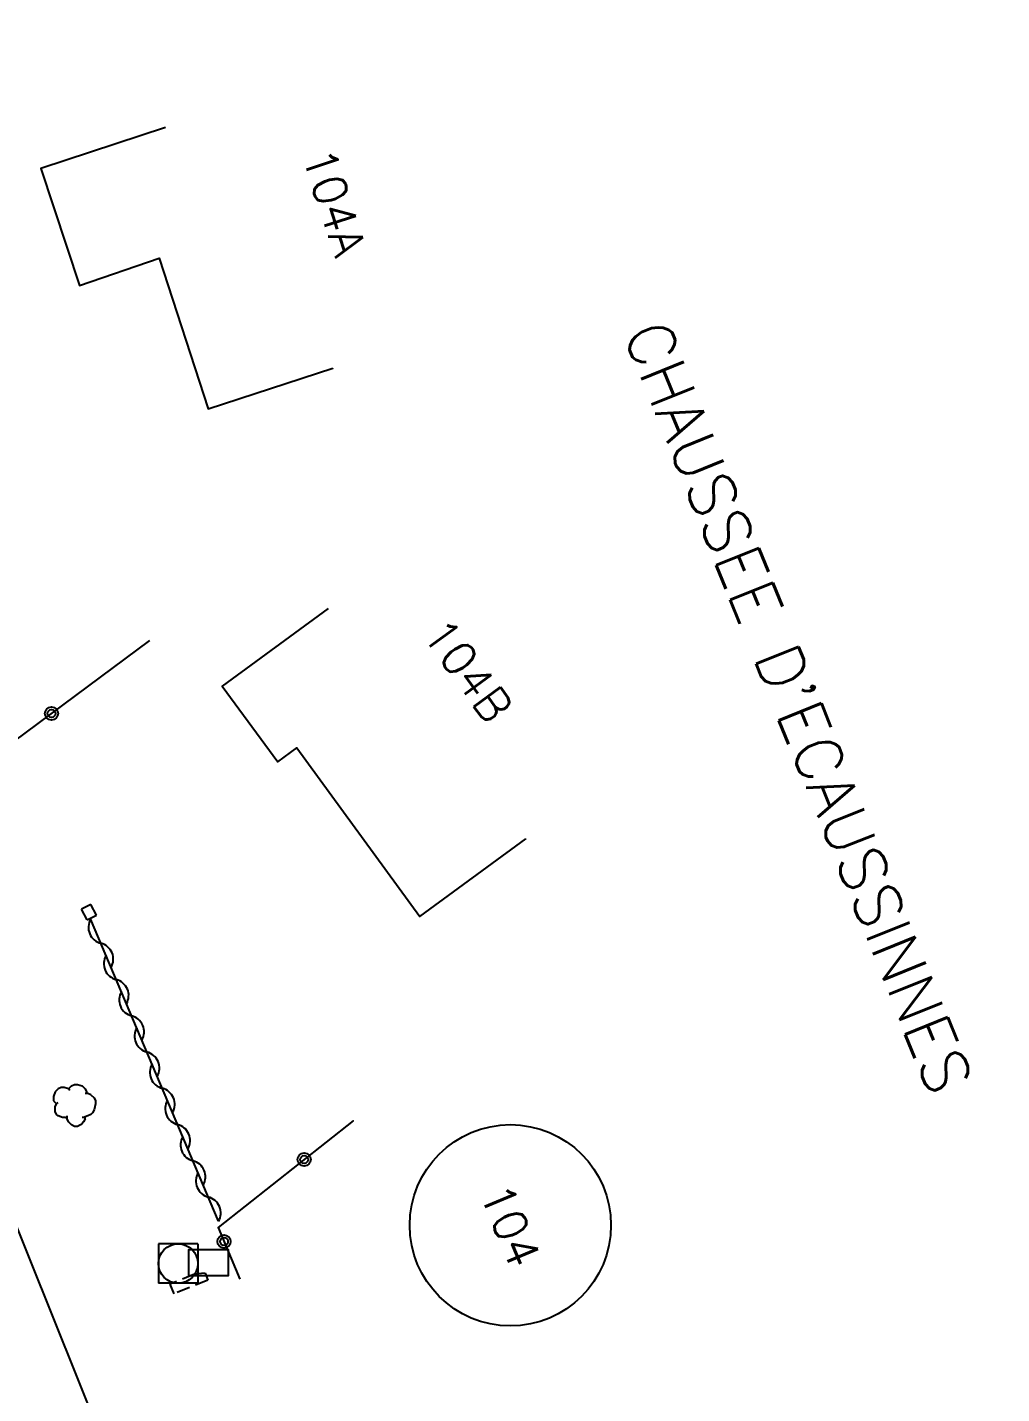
# Model space of a CAD drawing. Header units: millimetres. Extents: x 133016 to 134000, y 142000 to 143000.
# Drawn here: x 133249.4 to 133286.6, y 142386.6 to 142438.6 of the extents above; entities that cross this region are included whole.
import ezdxf
from ezdxf.enums import TextEntityAlignment as Align

# ---------------------------------------------------------------- set-up
doc = ezdxf.new("R2010")
doc.units = ezdxf.units.MM
doc.linetypes.add('DASHED', pattern=[0.75, 0.5, -0.25])
doc.layers.get('0').update_dxf_attribs({"linetype": 'CONTINUOUS'})
for name, color, linetype in [('W0008', 7, 'CONTINUOUS'), ('W0100', 7, 'CONTINUOUS'), ('W0112', 1, 'DASHED'), ('W0300', 7, 'CONTINUOUS'), ('W0310', 3, 'CONTINUOUS'), ('W0322', 7, 'CONTINUOUS'), ('W0420', 7, 'CONTINUOUS'), ('W0989', 7, 'CONTINUOUS'), ('W0991', 7, 'CONTINUOUS'), ('W1102', 7, 'CONTINUOUS'), ('W1471', 7, 'CONTINUOUS')]:
    doc.layers.add(name, color=color, linetype=linetype)
doc.styles.get("Standard").update_dxf_attribs({"font": 'romans.shx', "width": 0.85})

# ---------------------------------------------------------------- blocks, each defined once
blk = doc.blocks.new('t310o')
at = {"color": 0, "linetype": 'Continuous'}
for centre, start, end in [((-0.5, 0.375), 216.8699, 323.1304), ((0.5, -0.375), 36.8699, 143.1303)]:
    blk.add_arc(centre, 0.625, start, end, dxfattribs=at)
blk = doc.blocks.new('t322o')
at = {"color": 0, "linetype": 'Continuous'}
for radius in [0.25, 0.15]:
    blk.add_circle((0, 0), radius, dxfattribs=at)
blk = doc.blocks.new('T420')
for p, q in [((0.75, 0.75), (-0.75, 0.75)), ((-0.75, 0.75), (-0.75, -0.75)), ((0.75, 0.75), (0.75, -0.75)), ((0.75, -0.75), (-0.75, -0.75))]:
    blk.add_line(p, q)
blk.add_ellipse((0, 0), major_axis=(-0.53, 0.53), ratio=1, start_param=3.926991, end_param=10.210176)
blk = doc.blocks.new('T1471')
at = {"color": 0, "linetype": 'Continuous', "flags": 128}
blk.add_lwpolyline([(-0.75, -0.5), (-0.75, 0.5), (0.75, 0.5), (0.75, -0.5), (-0.75, -0.5)], dxfattribs=at)
blk = doc.blocks.new('T300')
for p, q in [((-0.686, 0.629), (-0.8, 0.514)), ((-0.571, 0.686), (-0.686, 0.629)), ((-0.457, 0.686), (-0.571, 0.686)), ((-0.286, 0.629), (-0.457, 0.686)), ((-0.286, 0.629), (-0.171, 0.743)), ((-0.229, 0.571), (-0.286, 0.629)), ((-0.171, 0.743), (-0.057, 0.8)), ((-0.057, 0.8), (0.057, 0.8)), ((0.057, 0.8), (0.229, 0.743)), ((0.229, 0.743), (0.343, 0.629)), ((0.343, 0.629), (0.4, 0.514)), ((-0.8, 0.514), (-0.857, 0.343)), ((-0.857, 0.343), (-0.857, 0.171)), ((-0.857, 0.171), (-0.743, 0.057)), ((-0.8, -0.057), (-0.743, 0.057)), ((-0.743, 0.057), (-0.686, 0.114)), ((0.457, 0.457), (0.343, 0.457)), ((0.4, 0.514), (0.4, 0.457)), ((0.571, 0.4), (0.457, 0.457)), ((0.571, 0.4), (0.686, 0.286)), ((0.686, 0.286), (0.743, 0.171)), ((0.743, 0.057), (0.686, -0.171)), ((0.743, 0.171), (0.743, 0.057)), ((-0.8, -0.171), (-0.8, -0.057)), ((-0.8, -0.229), (-0.8, -0.171)), ((-0.743, -0.343), (-0.8, -0.229)), ((-0.686, -0.4), (-0.743, -0.343)), ((-0.514, -0.457), (-0.686, -0.4)), ((-0.4, -0.457), (-0.514, -0.457)), ((-0.4, -0.457), (-0.343, -0.457)), ((-0.343, -0.457), (-0.343, -0.4)), ((-0.343, -0.514), (-0.343, -0.457)), ((-0.286, -0.629), (-0.343, -0.514)), ((0.286, -0.457), (0.229, -0.457)), ((0.457, -0.4), (0.286, -0.457)), ((0.343, -0.514), (0.286, -0.629)), ((0.343, -0.514), (0.343, -0.457)), ((0.571, -0.343), (0.457, -0.4)), ((0.629, -0.286), (0.571, -0.343)), ((0.686, -0.171), (0.629, -0.286)), ((-0.171, -0.743), (-0.286, -0.629)), ((-0.057, -0.8), (-0.171, -0.743)), ((0.057, -0.8), (-0.057, -0.8)), ((0.171, -0.743), (0.057, -0.8)), ((0.229, -0.686), (0.171, -0.743)), ((0.286, -0.629), (0.229, -0.686))]:
    blk.add_line(p, q)

msp = doc.modelspace()

# ---------------------------------------------------------------- linework, layer by layer
at = {"layer": 'W0008'}
msp.add_lwpolyline([(133286.558, 142299.985), (133274.74, 142329.256), (133265.448, 142352.298), (133253.196, 142382.551), (133253.195, 142382.554), (133243.932, 142405.606), (133239.692, 142416.586), (133234.38, 142430.806), (133230.296, 142442.289), (133229.475, 142444.688)], dxfattribs=at)
at = {"layer": 'W0100'}
for points in [[(133254.695, 142434.824), (133249.948, 142433.254), (133251.422, 142428.794), (133254.454, 142429.848), (133256.323, 142424.105), (133261.077, 142425.653), (133261.077, 142425.653), (133261.077, 142425.653), (133261.077, 142425.653), (133261.077, 142425.653), (133261.077, 142425.653), (133261.077, 142425.653), (133261.077, 142425.653), (133261.077, 142425.653), (133261.077, 142425.653), (133261.077, 142425.653), (133261.077, 142425.653), (133261.077, 142425.653), (133261.077, 142425.653), (133261.077, 142425.653), (133261.077, 142425.653), (133261.077, 142425.653), (133261.077, 142425.653), (133261.077, 142425.653), (133261.077, 142425.653), (133261.077, 142425.653), (133261.077, 142425.653), (133261.077, 142425.653), (133261.077, 142425.653), (133261.077, 142425.653), (133261.077, 142425.653), (133261.077, 142425.653), (133261.077, 142425.653), (133261.077, 142425.653), (133261.077, 142425.653), (133261.077, 142425.653), (133261.077, 142425.653), (133261.077, 142425.653), (133261.077, 142425.653), (133261.077, 142425.653), (133261.077, 142425.653), (133261.077, 142425.653), (133261.077, 142425.653), (133261.077, 142425.653), (133261.077, 142425.653), (133261.077, 142425.653), (133261.077, 142425.653), (133261.077, 142425.653), (133261.077, 142425.653), (133261.077, 142425.653), (133261.077, 142425.653), (133261.077, 142425.653), (133261.077, 142425.653), (133261.077, 142425.653), (133261.077, 142425.653), (133261.077, 142425.653), (133261.077, 142425.653), (133261.077, 142425.653), (133261.077, 142425.653), (133261.077, 142425.653), (133261.077, 142425.653), (133261.077, 142425.653), (133261.077, 142425.653), (133261.077, 142425.653), (133261.077, 142425.653), (133261.077, 142425.653), (133261.077, 142425.653), (133261.077, 142425.653), (133261.077, 142425.653), (133261.077, 142425.653), (133261.077, 142425.653), (133261.077, 142425.653), (133261.077, 142425.653), (133261.077, 142425.653), (133261.077, 142425.653), (133261.077, 142425.653), (133261.077, 142425.653), (133261.077, 142425.653), (133261.077, 142425.653), (133261.077, 142425.653), (133261.077, 142425.653), (133261.077, 142425.653), (133261.077, 142425.653), (133261.077, 142425.653), (133261.077, 142425.653), (133261.077, 142425.653), (133261.077, 142425.653), (133261.077, 142425.653), (133261.077, 142425.653), (133261.077, 142425.653), (133261.077, 142425.653), (133261.077, 142425.653), (133261.077, 142425.653), (133261.077, 142425.653), (133261.077, 142425.653), (133261.077, 142425.653), (133261.077, 142425.653), (133261.077, 142425.653), (133261.077, 142425.653), (133261.077, 142425.653), (133261.077, 142425.653), (133261.077, 142425.653), (133261.077, 142425.653), (133261.077, 142425.653), (133261.077, 142425.653), (133261.077, 142425.653), (133261.077, 142425.653), (133261.077, 142425.653), (133261.077, 142425.653), (133261.077, 142425.653), (133261.077, 142425.653), (133261.077, 142425.653), (133261.077, 142425.653), (133261.077, 142425.653), (133261.077, 142425.653), (133261.077, 142425.653), (133261.077, 142425.653), (133261.077, 142425.653), (133261.077, 142425.653), (133261.077, 142425.653)], [(133260.89, 142416.492), (133256.858, 142413.535), (133258.978, 142410.645), (133259.698, 142411.183), (133264.39, 142404.76), (133268.428, 142407.71), (133268.428, 142407.71), (133268.428, 142407.71), (133268.428, 142407.71), (133268.428, 142407.71), (133268.428, 142407.71), (133268.428, 142407.71), (133268.428, 142407.71), (133268.428, 142407.71), (133268.428, 142407.71), (133268.428, 142407.71), (133268.428, 142407.71), (133268.428, 142407.71), (133268.428, 142407.71), (133268.428, 142407.71), (133268.428, 142407.71), (133268.428, 142407.71), (133268.428, 142407.71), (133268.428, 142407.71), (133268.428, 142407.71), (133268.428, 142407.71), (133268.428, 142407.71), (133268.428, 142407.71), (133268.428, 142407.71), (133268.428, 142407.71), (133268.428, 142407.71), (133268.428, 142407.71), (133268.428, 142407.71), (133268.428, 142407.71), (133268.428, 142407.71), (133268.428, 142407.71), (133268.428, 142407.71), (133268.428, 142407.71), (133268.428, 142407.71), (133268.428, 142407.71), (133268.428, 142407.71), (133268.428, 142407.71), (133268.428, 142407.71), (133268.428, 142407.71), (133268.428, 142407.71), (133268.428, 142407.71), (133268.428, 142407.71), (133268.428, 142407.71), (133268.428, 142407.71), (133268.428, 142407.71), (133268.428, 142407.71), (133268.428, 142407.71), (133268.428, 142407.71), (133268.428, 142407.71), (133268.428, 142407.71), (133268.428, 142407.71), (133268.428, 142407.71), (133268.428, 142407.71), (133268.428, 142407.71), (133268.428, 142407.71), (133268.428, 142407.71), (133268.428, 142407.71), (133268.428, 142407.71), (133268.428, 142407.71), (133268.428, 142407.71), (133268.428, 142407.71), (133268.428, 142407.71), (133268.428, 142407.71), (133268.428, 142407.71), (133268.428, 142407.71), (133268.428, 142407.71), (133268.428, 142407.71), (133268.428, 142407.71), (133268.428, 142407.71), (133268.428, 142407.71), (133268.428, 142407.71), (133268.428, 142407.71), (133268.428, 142407.71), (133268.428, 142407.71), (133268.428, 142407.71), (133268.428, 142407.71), (133268.428, 142407.71), (133268.428, 142407.71), (133268.428, 142407.71), (133268.428, 142407.71), (133268.428, 142407.71), (133268.428, 142407.71), (133268.428, 142407.71), (133268.428, 142407.71), (133268.428, 142407.71), (133268.428, 142407.71), (133268.428, 142407.71), (133268.428, 142407.71), (133268.428, 142407.71), (133268.428, 142407.71), (133268.428, 142407.71), (133268.428, 142407.71), (133268.428, 142407.71), (133268.428, 142407.71), (133268.428, 142407.71), (133268.428, 142407.71), (133268.428, 142407.71), (133268.428, 142407.71), (133268.428, 142407.71), (133268.428, 142407.71), (133268.428, 142407.71), (133268.428, 142407.71), (133268.428, 142407.71), (133268.428, 142407.71), (133268.428, 142407.71), (133268.428, 142407.71), (133268.428, 142407.71), (133268.428, 142407.71), (133268.428, 142407.71), (133268.428, 142407.71), (133268.428, 142407.71), (133268.428, 142407.71), (133268.428, 142407.71), (133268.428, 142407.71), (133268.428, 142407.71)]]:
    msp.add_lwpolyline(points, dxfattribs=at)
at = {"layer": 'W0112'}
for points in [[(133251.708, 142404.626), (133252.065, 142404.806), (133251.856, 142405.219), (133251.499, 142405.039), (133251.499, 142405.039), (133251.499, 142405.039), (133251.499, 142405.039), (133251.499, 142405.039), (133251.499, 142405.039), (133251.499, 142405.039), (133251.499, 142405.039), (133251.499, 142405.039), (133251.499, 142405.039), (133251.499, 142405.039), (133251.499, 142405.039), (133251.499, 142405.039), (133251.499, 142405.039), (133251.499, 142405.039), (133251.499, 142405.039), (133251.499, 142405.039), (133251.499, 142405.039), (133251.499, 142405.039), (133251.499, 142405.039), (133251.499, 142405.039), (133251.499, 142405.039), (133251.499, 142405.039), (133251.499, 142405.039), (133251.499, 142405.039), (133251.499, 142405.039), (133251.499, 142405.039), (133251.499, 142405.039), (133251.499, 142405.039), (133251.499, 142405.039), (133251.499, 142405.039), (133251.499, 142405.039), (133251.499, 142405.039), (133251.499, 142405.039), (133251.499, 142405.039), (133251.499, 142405.039), (133251.499, 142405.039), (133251.499, 142405.039), (133251.499, 142405.039), (133251.499, 142405.039), (133251.499, 142405.039), (133251.499, 142405.039), (133251.499, 142405.039), (133251.499, 142405.039), (133251.499, 142405.039), (133251.499, 142405.039), (133251.499, 142405.039), (133251.499, 142405.039), (133251.499, 142405.039), (133251.499, 142405.039), (133251.499, 142405.039), (133251.499, 142405.039), (133251.499, 142405.039), (133251.499, 142405.039), (133251.499, 142405.039), (133251.499, 142405.039), (133251.499, 142405.039), (133251.499, 142405.039), (133251.499, 142405.039), (133251.499, 142405.039), (133251.499, 142405.039), (133251.499, 142405.039), (133251.499, 142405.039), (133251.499, 142405.039), (133251.499, 142405.039), (133251.499, 142405.039), (133251.499, 142405.039), (133251.499, 142405.039), (133251.499, 142405.039), (133251.499, 142405.039), (133251.499, 142405.039), (133251.499, 142405.039), (133251.499, 142405.039), (133251.499, 142405.039), (133251.499, 142405.039), (133251.499, 142405.039), (133251.499, 142405.039), (133251.499, 142405.039), (133251.499, 142405.039), (133251.499, 142405.039), (133251.499, 142405.039), (133251.499, 142405.039), (133251.499, 142405.039), (133251.499, 142405.039), (133251.499, 142405.039), (133251.499, 142405.039), (133251.499, 142405.039), (133251.499, 142405.039), (133251.499, 142405.039), (133251.499, 142405.039), (133251.499, 142405.039), (133251.499, 142405.039), (133251.499, 142405.039), (133251.499, 142405.039), (133251.499, 142405.039), (133251.499, 142405.039), (133251.499, 142405.039), (133251.499, 142405.039), (133251.499, 142405.039), (133251.499, 142405.039), (133251.499, 142405.039), (133251.499, 142405.039), (133251.499, 142405.039), (133251.499, 142405.039), (133251.499, 142405.039), (133251.499, 142405.039), (133251.499, 142405.039), (133251.499, 142405.039), (133251.499, 142405.039), (133251.499, 142405.039), (133251.499, 142405.039), (133251.499, 142405.039), (133251.499, 142405.039), (133251.499, 142405.039), (133251.499, 142405.039), (133251.499, 142405.039), (133251.499, 142405.039)], [(133251.708, 142404.626), (133251.499, 142405.039), (133251.499, 142405.039), (133251.499, 142405.039), (133251.499, 142405.039), (133251.499, 142405.039), (133251.499, 142405.039), (133251.499, 142405.039), (133251.499, 142405.039), (133251.499, 142405.039), (133251.499, 142405.039), (133251.499, 142405.039), (133251.499, 142405.039), (133251.499, 142405.039), (133251.499, 142405.039), (133251.499, 142405.039), (133251.499, 142405.039), (133251.499, 142405.039), (133251.499, 142405.039), (133251.499, 142405.039), (133251.499, 142405.039), (133251.499, 142405.039), (133251.499, 142405.039), (133251.499, 142405.039), (133251.499, 142405.039), (133251.499, 142405.039), (133251.499, 142405.039), (133251.499, 142405.039), (133251.499, 142405.039), (133251.499, 142405.039), (133251.499, 142405.039), (133251.499, 142405.039), (133251.499, 142405.039), (133251.499, 142405.039), (133251.499, 142405.039), (133251.499, 142405.039), (133251.499, 142405.039), (133251.499, 142405.039), (133251.499, 142405.039), (133251.499, 142405.039), (133251.499, 142405.039), (133251.499, 142405.039), (133251.499, 142405.039), (133251.499, 142405.039), (133251.499, 142405.039), (133251.499, 142405.039), (133251.499, 142405.039), (133251.499, 142405.039), (133251.499, 142405.039), (133251.499, 142405.039), (133251.499, 142405.039), (133251.499, 142405.039), (133251.499, 142405.039), (133251.499, 142405.039), (133251.499, 142405.039), (133251.499, 142405.039), (133251.499, 142405.039), (133251.499, 142405.039), (133251.499, 142405.039), (133251.499, 142405.039), (133251.499, 142405.039), (133251.499, 142405.039), (133251.499, 142405.039), (133251.499, 142405.039), (133251.499, 142405.039), (133251.499, 142405.039), (133251.499, 142405.039), (133251.499, 142405.039), (133251.499, 142405.039), (133251.499, 142405.039), (133251.499, 142405.039), (133251.499, 142405.039), (133251.499, 142405.039), (133251.499, 142405.039), (133251.499, 142405.039), (133251.499, 142405.039), (133251.499, 142405.039), (133251.499, 142405.039), (133251.499, 142405.039), (133251.499, 142405.039), (133251.499, 142405.039), (133251.499, 142405.039), (133251.499, 142405.039), (133251.499, 142405.039), (133251.499, 142405.039), (133251.499, 142405.039), (133251.499, 142405.039), (133251.499, 142405.039), (133251.499, 142405.039), (133251.499, 142405.039), (133251.499, 142405.039), (133251.499, 142405.039), (133251.499, 142405.039), (133251.499, 142405.039), (133251.499, 142405.039), (133251.499, 142405.039), (133251.499, 142405.039), (133251.499, 142405.039), (133251.499, 142405.039), (133251.499, 142405.039), (133251.499, 142405.039), (133251.499, 142405.039), (133251.499, 142405.039), (133251.499, 142405.039), (133251.499, 142405.039), (133251.499, 142405.039), (133251.499, 142405.039), (133251.499, 142405.039), (133251.499, 142405.039), (133251.499, 142405.039), (133251.499, 142405.039), (133251.499, 142405.039), (133251.499, 142405.039), (133251.499, 142405.039), (133251.499, 142405.039), (133251.499, 142405.039), (133251.499, 142405.039), (133251.499, 142405.039), (133251.499, 142405.039), (133251.499, 142405.039)], [(133256.203, 142391.172), (133255.805, 142391.128), (133254.861, 142390.749), (133255.01, 142390.378), (133255.01, 142390.378), (133255.01, 142390.378), (133255.01, 142390.378), (133255.01, 142390.378), (133255.01, 142390.378), (133255.01, 142390.378), (133255.01, 142390.378), (133255.01, 142390.378), (133255.01, 142390.378), (133255.01, 142390.378), (133255.01, 142390.378), (133255.01, 142390.378), (133255.01, 142390.378), (133255.01, 142390.378), (133255.01, 142390.378), (133255.01, 142390.378), (133255.01, 142390.378), (133255.01, 142390.378), (133255.01, 142390.378), (133255.01, 142390.378), (133255.01, 142390.378), (133255.01, 142390.378), (133255.01, 142390.378), (133255.01, 142390.378), (133255.01, 142390.378), (133255.01, 142390.378), (133255.01, 142390.378), (133255.01, 142390.378), (133255.01, 142390.378), (133255.01, 142390.378), (133255.01, 142390.378), (133255.01, 142390.378), (133255.01, 142390.378), (133255.01, 142390.378), (133255.01, 142390.378), (133255.01, 142390.378), (133255.01, 142390.378), (133255.01, 142390.378), (133255.01, 142390.378), (133255.01, 142390.378), (133255.01, 142390.378), (133255.01, 142390.378), (133255.01, 142390.378), (133255.01, 142390.378), (133255.01, 142390.378), (133255.01, 142390.378), (133255.01, 142390.378), (133255.01, 142390.378), (133255.01, 142390.378), (133255.01, 142390.378), (133255.01, 142390.378), (133255.01, 142390.378), (133255.01, 142390.378), (133255.01, 142390.378), (133255.01, 142390.378), (133255.01, 142390.378), (133255.01, 142390.378), (133255.01, 142390.378), (133255.01, 142390.378), (133255.01, 142390.378), (133255.01, 142390.378), (133255.01, 142390.378), (133255.01, 142390.378), (133255.01, 142390.378), (133255.01, 142390.378), (133255.01, 142390.378), (133255.01, 142390.378), (133255.01, 142390.378), (133255.01, 142390.378), (133255.01, 142390.378), (133255.01, 142390.378), (133255.01, 142390.378), (133255.01, 142390.378), (133255.01, 142390.378), (133255.01, 142390.378), (133255.01, 142390.378), (133255.01, 142390.378), (133255.01, 142390.378), (133255.01, 142390.378), (133255.01, 142390.378), (133255.01, 142390.378), (133255.01, 142390.378), (133255.01, 142390.378), (133255.01, 142390.378), (133255.01, 142390.378), (133255.01, 142390.378), (133255.01, 142390.378), (133255.01, 142390.378), (133255.01, 142390.378), (133255.01, 142390.378), (133255.01, 142390.378), (133255.01, 142390.378), (133255.01, 142390.378), (133255.01, 142390.378), (133255.01, 142390.378), (133255.01, 142390.378), (133255.01, 142390.378), (133255.01, 142390.378), (133255.01, 142390.378), (133255.01, 142390.378), (133255.01, 142390.378), (133255.01, 142390.378), (133255.01, 142390.378), (133255.01, 142390.378), (133255.01, 142390.378), (133255.01, 142390.378), (133255.01, 142390.378), (133255.01, 142390.378), (133255.01, 142390.378), (133255.01, 142390.378), (133255.01, 142390.378), (133255.01, 142390.378), (133255.01, 142390.378), (133255.01, 142390.378), (133255.01, 142390.378), (133255.01, 142390.378)], [(133256.203, 142391.172), (133256.306, 142390.898), (133255.01, 142390.378), (133255.01, 142390.378), (133255.01, 142390.378), (133255.01, 142390.378), (133255.01, 142390.378), (133255.01, 142390.378), (133255.01, 142390.378), (133255.01, 142390.378), (133255.01, 142390.378), (133255.01, 142390.378), (133255.01, 142390.378), (133255.01, 142390.378), (133255.01, 142390.378), (133255.01, 142390.378), (133255.01, 142390.378), (133255.01, 142390.378), (133255.01, 142390.378), (133255.01, 142390.378), (133255.01, 142390.378), (133255.01, 142390.378), (133255.01, 142390.378), (133255.01, 142390.378), (133255.01, 142390.378), (133255.01, 142390.378), (133255.01, 142390.378), (133255.01, 142390.378), (133255.01, 142390.378), (133255.01, 142390.378), (133255.01, 142390.378), (133255.01, 142390.378), (133255.01, 142390.378), (133255.01, 142390.378), (133255.01, 142390.378), (133255.01, 142390.378), (133255.01, 142390.378), (133255.01, 142390.378), (133255.01, 142390.378), (133255.01, 142390.378), (133255.01, 142390.378), (133255.01, 142390.378), (133255.01, 142390.378), (133255.01, 142390.378), (133255.01, 142390.378), (133255.01, 142390.378), (133255.01, 142390.378), (133255.01, 142390.378), (133255.01, 142390.378), (133255.01, 142390.378), (133255.01, 142390.378), (133255.01, 142390.378), (133255.01, 142390.378), (133255.01, 142390.378), (133255.01, 142390.378), (133255.01, 142390.378), (133255.01, 142390.378), (133255.01, 142390.378), (133255.01, 142390.378), (133255.01, 142390.378), (133255.01, 142390.378), (133255.01, 142390.378), (133255.01, 142390.378), (133255.01, 142390.378), (133255.01, 142390.378), (133255.01, 142390.378), (133255.01, 142390.378), (133255.01, 142390.378), (133255.01, 142390.378), (133255.01, 142390.378), (133255.01, 142390.378), (133255.01, 142390.378), (133255.01, 142390.378), (133255.01, 142390.378), (133255.01, 142390.378), (133255.01, 142390.378), (133255.01, 142390.378), (133255.01, 142390.378), (133255.01, 142390.378), (133255.01, 142390.378), (133255.01, 142390.378), (133255.01, 142390.378), (133255.01, 142390.378), (133255.01, 142390.378), (133255.01, 142390.378), (133255.01, 142390.378), (133255.01, 142390.378), (133255.01, 142390.378), (133255.01, 142390.378), (133255.01, 142390.378), (133255.01, 142390.378), (133255.01, 142390.378), (133255.01, 142390.378), (133255.01, 142390.378), (133255.01, 142390.378), (133255.01, 142390.378), (133255.01, 142390.378), (133255.01, 142390.378), (133255.01, 142390.378), (133255.01, 142390.378), (133255.01, 142390.378), (133255.01, 142390.378), (133255.01, 142390.378), (133255.01, 142390.378), (133255.01, 142390.378), (133255.01, 142390.378), (133255.01, 142390.378), (133255.01, 142390.378), (133255.01, 142390.378), (133255.01, 142390.378), (133255.01, 142390.378), (133255.01, 142390.378), (133255.01, 142390.378), (133255.01, 142390.378), (133255.01, 142390.378), (133255.01, 142390.378), (133255.01, 142390.378), (133255.01, 142390.378), (133255.01, 142390.378), (133255.01, 142390.378)]]:
    msp.add_lwpolyline(points, dxfattribs=at)
at = {"layer": 'W0310'}
for points in [[(133256.717, 142393.145), (133251.839, 142404.665), (133251.839, 142404.665), (133251.839, 142404.665), (133251.839, 142404.665), (133251.839, 142404.665), (133251.839, 142404.665), (133251.839, 142404.665), (133251.839, 142404.665), (133251.839, 142404.665), (133251.839, 142404.665), (133251.839, 142404.665), (133251.839, 142404.665), (133251.839, 142404.665), (133251.839, 142404.665), (133251.839, 142404.665), (133251.839, 142404.665), (133251.839, 142404.665), (133251.839, 142404.665), (133251.839, 142404.665), (133251.839, 142404.665), (133251.839, 142404.665), (133251.839, 142404.665), (133251.839, 142404.665), (133251.839, 142404.665), (133251.839, 142404.665), (133251.839, 142404.665), (133251.839, 142404.665), (133251.839, 142404.665), (133251.839, 142404.665), (133251.839, 142404.665), (133251.839, 142404.665), (133251.839, 142404.665), (133251.839, 142404.665), (133251.839, 142404.665), (133251.839, 142404.665), (133251.839, 142404.665), (133251.839, 142404.665), (133251.839, 142404.665), (133251.839, 142404.665), (133251.839, 142404.665), (133251.839, 142404.665), (133251.839, 142404.665), (133251.839, 142404.665), (133251.839, 142404.665), (133251.839, 142404.665), (133251.839, 142404.665), (133251.839, 142404.665), (133251.839, 142404.665), (133251.839, 142404.665), (133251.839, 142404.665), (133251.839, 142404.665), (133251.839, 142404.665), (133251.839, 142404.665), (133251.839, 142404.665), (133251.839, 142404.665), (133251.839, 142404.665), (133251.839, 142404.665), (133251.839, 142404.665), (133251.839, 142404.665), (133251.839, 142404.665), (133251.839, 142404.665), (133251.839, 142404.665), (133251.839, 142404.665), (133251.839, 142404.665), (133251.839, 142404.665), (133251.839, 142404.665), (133251.839, 142404.665), (133251.839, 142404.665), (133251.839, 142404.665), (133251.839, 142404.665), (133251.839, 142404.665), (133251.839, 142404.665), (133251.839, 142404.665), (133251.839, 142404.665), (133251.839, 142404.665), (133251.839, 142404.665), (133251.839, 142404.665), (133251.839, 142404.665), (133251.839, 142404.665), (133251.839, 142404.665), (133251.839, 142404.665), (133251.839, 142404.665), (133251.839, 142404.665), (133251.839, 142404.665), (133251.839, 142404.665), (133251.839, 142404.665), (133251.839, 142404.665), (133251.839, 142404.665), (133251.839, 142404.665), (133251.839, 142404.665), (133251.839, 142404.665), (133251.839, 142404.665), (133251.839, 142404.665), (133251.839, 142404.665), (133251.839, 142404.665), (133251.839, 142404.665), (133251.839, 142404.665), (133251.839, 142404.665), (133251.839, 142404.665), (133251.839, 142404.665)], [(133251.839, 142404.665), (133251.839, 142404.665), (133251.839, 142404.665), (133251.839, 142404.665), (133251.839, 142404.665), (133251.839, 142404.665), (133251.839, 142404.665), (133251.839, 142404.665), (133251.839, 142404.665), (133251.839, 142404.665), (133251.839, 142404.665), (133251.839, 142404.665), (133251.839, 142404.665), (133251.839, 142404.665), (133251.839, 142404.665), (133251.839, 142404.665), (133251.839, 142404.665), (133251.839, 142404.665), (133251.839, 142404.665), (133251.839, 142404.665)]]:
    msp.add_lwpolyline(points, dxfattribs=at)
at = {"layer": 'W0322'}
for points in [[(133244.366, 142425.521), (133244.366, 142425.521), (133244.366, 142425.521), (133244.366, 142425.521), (133244.366, 142425.521), (133244.366, 142425.521), (133244.366, 142425.521), (133244.366, 142425.521), (133244.366, 142425.521), (133244.366, 142425.521), (133244.366, 142425.521), (133244.366, 142425.521), (133244.366, 142425.521), (133244.366, 142425.521), (133244.366, 142425.521), (133244.366, 142425.521), (133244.366, 142425.521), (133244.366, 142425.521), (133248.903, 142411.413), (133254.092, 142415.275)], [(133261.84, 142396.971), (133261.84, 142396.971), (133261.84, 142396.971), (133261.84, 142396.971), (133261.84, 142396.971), (133261.84, 142396.971), (133261.84, 142396.971), (133261.84, 142396.971), (133261.84, 142396.971), (133261.84, 142396.971), (133261.84, 142396.971), (133261.84, 142396.971), (133261.84, 142396.971), (133261.84, 142396.971), (133261.84, 142396.971), (133261.84, 142396.971), (133261.84, 142396.971), (133261.84, 142396.971), (133256.705, 142392.903), (133257.525, 142390.934)], [(133261.84, 142396.971), (133261.84, 142396.971), (133261.84, 142396.971), (133261.84, 142396.971), (133261.84, 142396.971), (133261.84, 142396.971), (133261.84, 142396.971), (133261.84, 142396.971), (133261.84, 142396.971), (133261.84, 142396.971), (133261.84, 142396.971), (133261.84, 142396.971), (133261.84, 142396.971), (133261.84, 142396.971), (133261.84, 142396.971), (133261.84, 142396.971), (133261.84, 142396.971), (133261.84, 142396.971), (133261.84, 142396.971), (133261.84, 142396.971), (133261.84, 142396.971), (133261.84, 142396.971), (133261.84, 142396.971), (133261.84, 142396.971), (133261.84, 142396.971), (133261.84, 142396.971), (133261.84, 142396.971), (133261.84, 142396.971), (133261.84, 142396.971), (133261.84, 142396.971), (133261.84, 142396.971), (133261.84, 142396.971), (133261.84, 142396.971), (133261.84, 142396.971), (133261.84, 142396.971), (133261.84, 142396.971), (133261.84, 142396.971), (133261.84, 142396.971), (133261.84, 142396.971), (133261.84, 142396.971), (133261.84, 142396.971), (133261.84, 142396.971), (133261.84, 142396.971), (133261.84, 142396.971), (133261.84, 142396.971), (133261.84, 142396.971), (133261.84, 142396.971), (133261.84, 142396.971), (133261.84, 142396.971), (133261.84, 142396.971), (133261.84, 142396.971), (133261.84, 142396.971), (133261.84, 142396.971), (133261.84, 142396.971), (133261.84, 142396.971), (133261.84, 142396.971), (133261.84, 142396.971), (133261.84, 142396.971), (133261.84, 142396.971), (133261.84, 142396.971), (133261.84, 142396.971), (133261.84, 142396.971), (133261.84, 142396.971), (133261.84, 142396.971), (133261.84, 142396.971), (133261.84, 142396.971), (133261.84, 142396.971), (133261.84, 142396.971), (133261.84, 142396.971), (133261.84, 142396.971), (133261.84, 142396.971), (133261.84, 142396.971), (133261.84, 142396.971), (133261.84, 142396.971), (133261.84, 142396.971), (133261.84, 142396.971), (133261.84, 142396.971), (133261.84, 142396.971), (133261.84, 142396.971), (133261.84, 142396.971), (133261.84, 142396.971), (133261.84, 142396.971), (133261.84, 142396.971), (133261.84, 142396.971), (133261.84, 142396.971), (133261.84, 142396.971), (133261.84, 142396.971), (133261.84, 142396.971), (133261.84, 142396.971), (133261.84, 142396.971), (133261.84, 142396.971), (133261.84, 142396.971), (133261.84, 142396.971), (133261.84, 142396.971), (133261.84, 142396.971), (133261.84, 142396.971), (133261.84, 142396.971), (133261.84, 142396.971), (133261.84, 142396.971), (133261.84, 142396.971), (133261.84, 142396.971)]]:
    msp.add_lwpolyline(points, dxfattribs=at)
at = {"layer": 'W1102'}
msp.add_circle((133267.836, 142392.991), 3.835, dxfattribs=at)

# ---------------------------------------------------------------- block references
at = {"layer": 'W0300'}
msp.add_blockref('T300', (133251.285, 142397.556), dxfattribs=at)
at = {"layer": 'W0310', "rotation": 112.949678772005}
for p in [(133252.233, 142403.735), (133252.818, 142402.353), (133253.403, 142400.972), (133253.988, 142399.591), (133254.572, 142398.21), (133255.157, 142396.828), (133255.742, 142395.447), (133256.327, 142394.066)]:
    msp.add_blockref('t310o', p, dxfattribs=at)
at = {"layer": 'W0322'}
for p, rotation in [((133250.351, 142412.491), 36.65917465990423), ((133259.978, 142395.496), 218.3865911216384), ((133256.926, 142392.373), 292.6096032429423)]:
    msp.add_blockref('t322o', p, dxfattribs=dict(at, rotation=rotation))
at = {"layer": 'W0420'}
msp.add_blockref('T420', (133255.176, 142391.532), dxfattribs=at)
at = {"layer": 'W1471'}
msp.add_blockref('T1471', (133256.334, 142391.571), dxfattribs=at)

# ---------------------------------------------------------------- texts
at = {"layer": 'W0989'}
msp.add_text("CHAUSSEE D'ECAUSSINNES", height=1.75, rotation=291.9399, dxfattribs=at).set_placement((133278.807, 142412.728), align=Align.MIDDLE)
at = {"layer": 'W0991'}
for s, rotation, p in [('104A', 288.0308, (133261.121, 142431.978)), ('104B', 306.1524, (133266.21, 142414.137)), ('104', 292.6011, (133267.836, 142392.991))]:
    msp.add_text(s, height=1.25, rotation=rotation, dxfattribs=at).set_placement(p, align=Align.MIDDLE)

doc.saveas('drawing.dxf')
